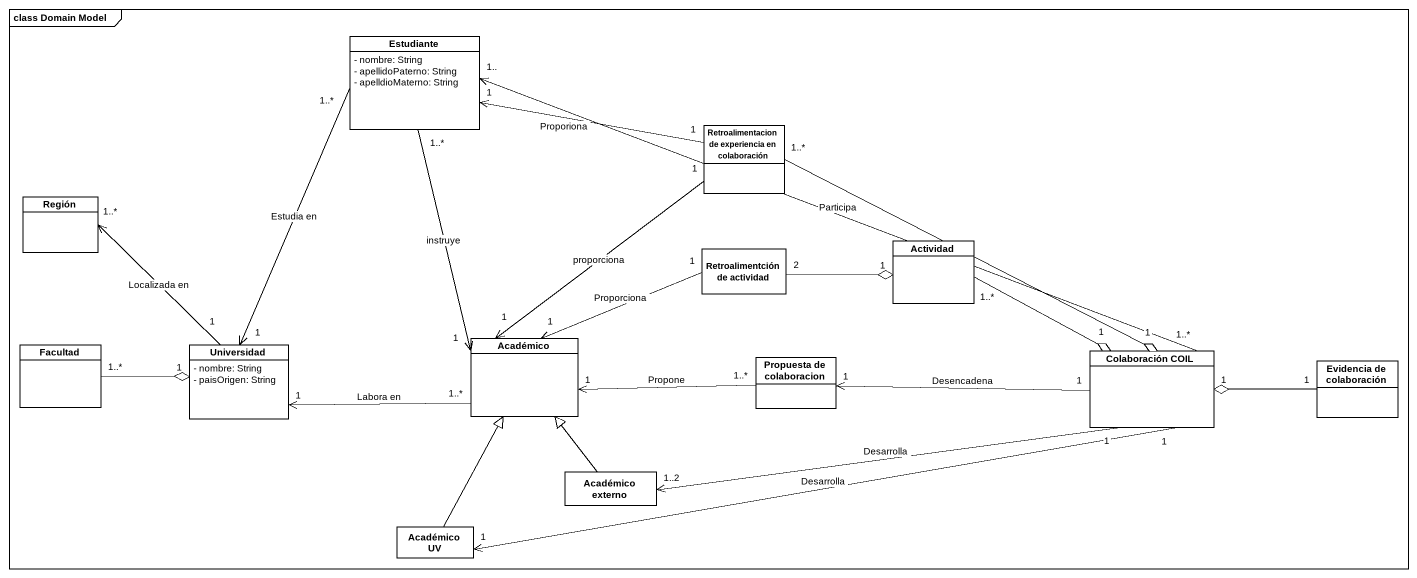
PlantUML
@startuml
mainframe class Domain Model
hide circle
hide empty members
skinparam classAttributeIconSize 0
class Estudiante {
  - nombre: String
  - apellidoPaterno: String
  - apelldioMaterno: String
}
class "Retroalimentacion de experiencia en colaboración" as Retroalimentacion_de
class Región
class "Retroalimentción de actividad" as Retroalimentción_de
class Actividad
class Facultad
class Universidad {
  - nombre: String
  - paisOrigen: String
}
class Académico
class "Colaboración COIL" as Colaboración_COIL
class "Propuesta de colaboracion" as Propuesta_de_colaboracion
class "Evidencia de colaboración" as Evidencia_de_colaboración
class "Académico externo" as Académico_externo
class "Académico UV" as Académico_UV
Estudiante "1" <-right- "1" Retroalimentacion_de : Proporiona
Estudiante "1..*" --> "1" Universidad : Estudia en
Estudiante "1.." <-right- "1..*" Colaboración_COIL : Participa
Retroalimentacion_de "1..*" -right-o "1" Colaboración_COIL
Retroalimentción_de "2" -right-o "1" Actividad
Actividad "1..*" -right-o "1" Colaboración_COIL
Facultad "1..*" -right-o "1" Universidad
Universidad "1" -up-> "1..*" Región : Localizada en
Universidad "1" <-right- "1..*" Académico : Labora en
Académico "1" <-up- "1..*" Estudiante : instruye
Académico "1" <-up- "1" Retroalimentacion_de : proporciona
Académico "1" <-right- "1" Retroalimentción_de : Proporciona
Académico "1" <-right- "1..*" Propuesta_de_colaboracion : Propone
Propuesta_de_colaboracion "1" <-right- "1" Colaboración_COIL : Desencadena
Evidencia_de_colaboración "1" -left-o "1" Colaboración_COIL
Académico_externo -up-|> Académico
Académico_externo "1..2" <-right- "1" Colaboración_COIL : Desarrolla
Académico_UV -up-|> Académico
Académico_UV "1" <-right- "1" Colaboración_COIL : Desarrolla
@enduml
